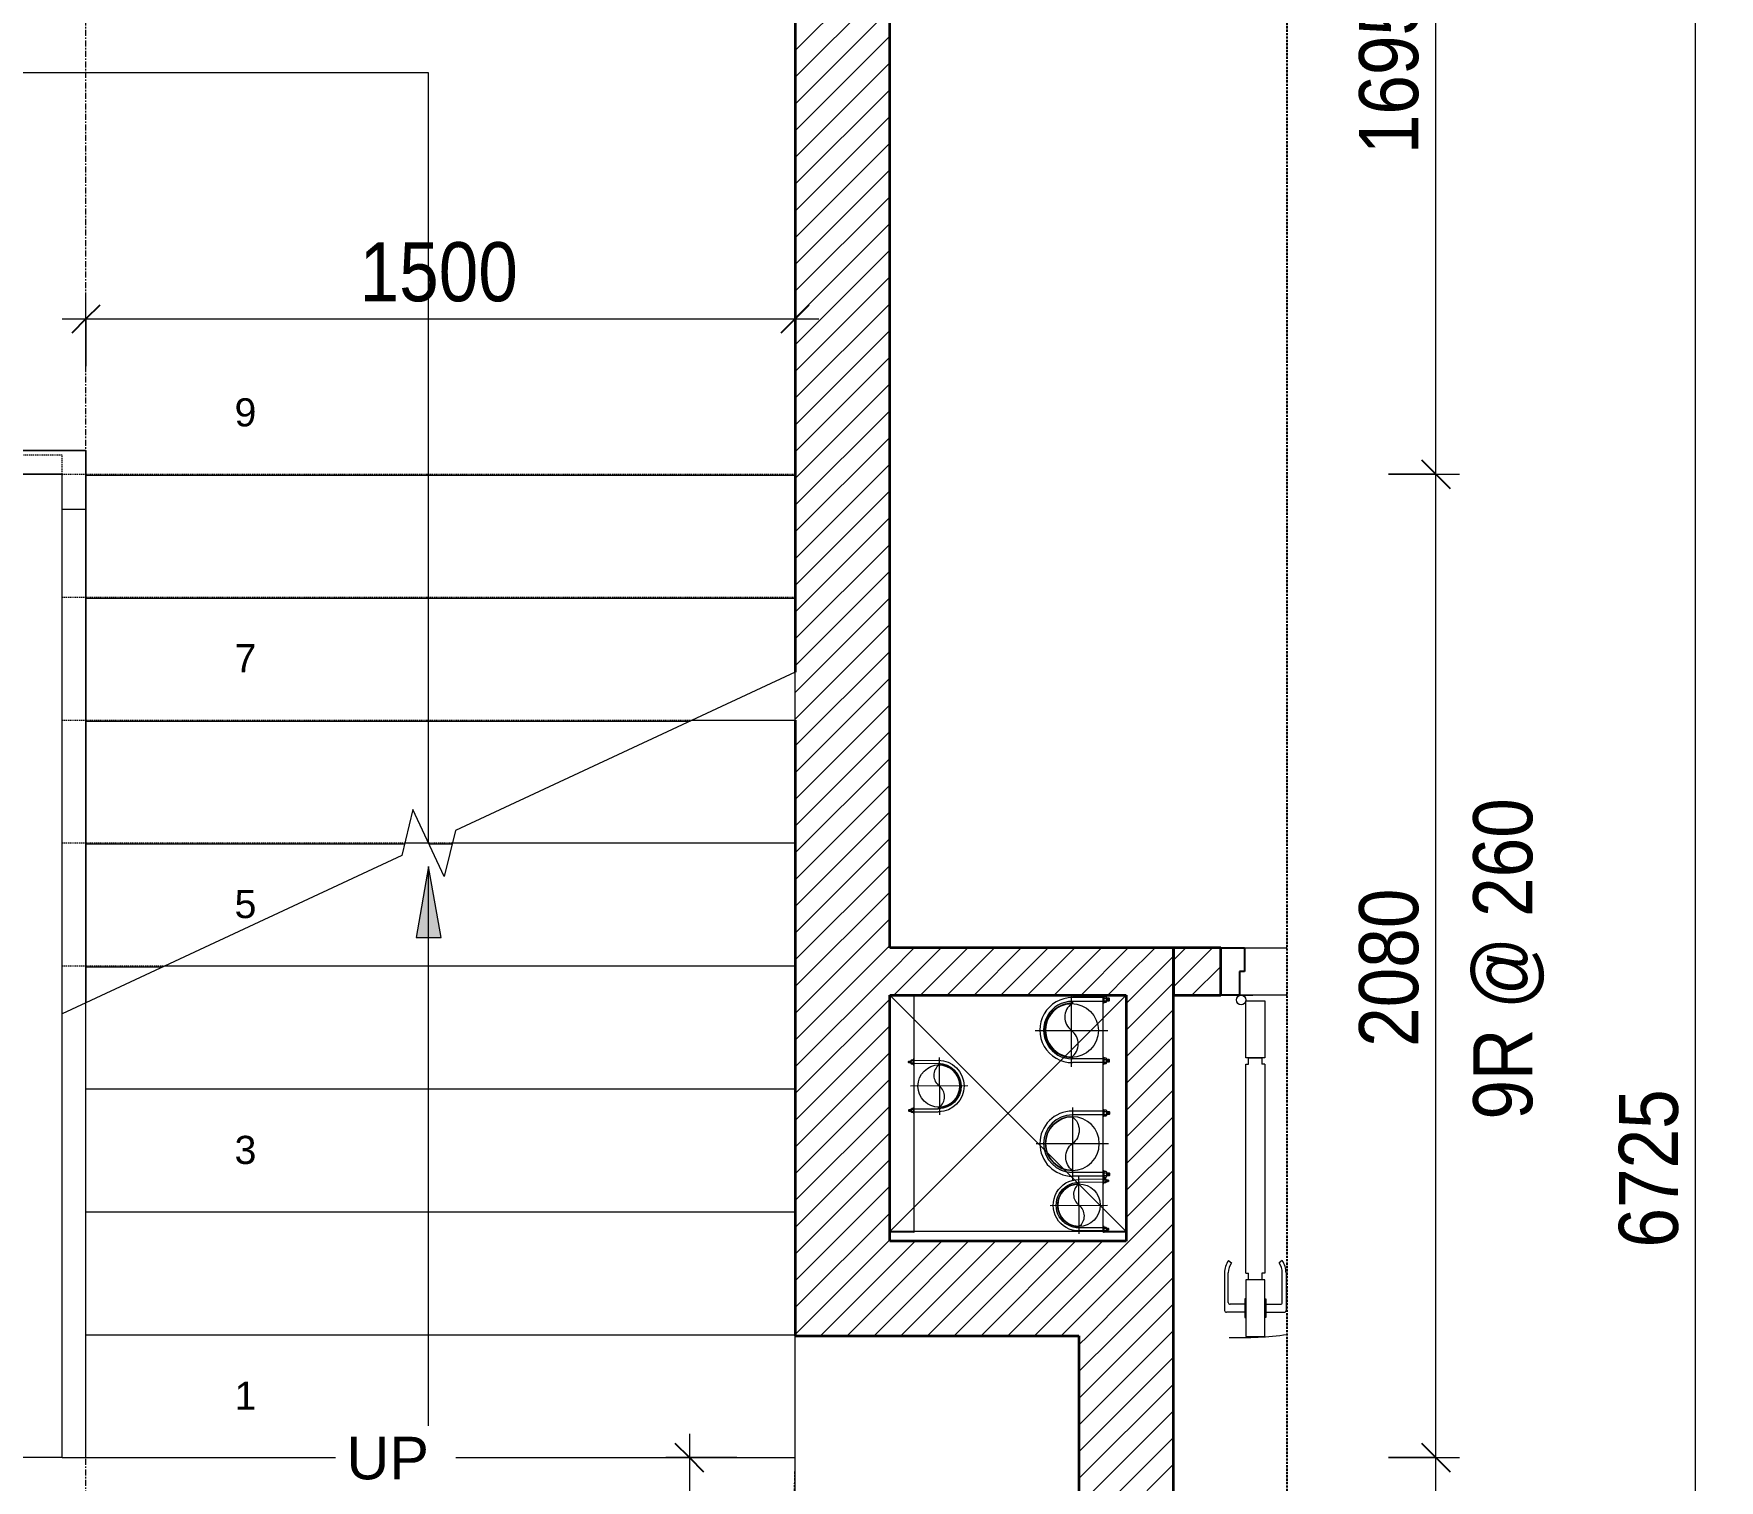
# Model space of a CAD drawing. Header units: millimetres. Extents: x 39389 to 101854, y -4225 to 80933.
# Drawn here: x 62266 to 65830, y 74211 to 77271 of the extents above; entities that cross this region are included whole.
import ezdxf

# ---------------------------------------------------------------- set-up
doc = ezdxf.new("R2010")
doc.units = ezdxf.units.MM
for name, pattern in [('Dash - Tight', [4.5, 3, -1.5]), ('Demolished', [7.14375, 4.7625, -2.38125]), ('Grid Line', [22.225, 12.7, -3.175, 3.175, -3.175]), ('Hidden', [7.14375, 4.7625, -2.38125]), ('IMPORT-CENTER _2_', [40.64, 25.4, -5.08, 5.08, -5.08]), ('Overhead', [3.96875, 2.38125, -1.5875])]:
    doc.linetypes.add(name, pattern=pattern)
for name, color, linetype, lineweight in [('0-3', 250, 'Continuous', 18), ('0-4', 50, 'Continuous', 5), ('A-ANNO-DIMS', 211, 'Continuous', 9), ('A-ANNO-DIMS-50', 211, 'Continuous', 9), ('A-DETL-DEMO', 6, 'Demolished', 18), ('A-DETL-GENF-1', 92, 'Dash - Tight', 18), ('A-DETL-GENF-3', 92, 'Hidden', 25), ('A-DETL-GENF-4', 250, 'Continuous', 18), ('A-DOOR-2', 250, 'Continuous', 18), ('A-DOOR-3', 10, 'Continuous', 25), ('A-FLOR-1', 250, 'Continuous', 18), ('A-FLOR-HRAL', 11, 'Continuous', 18), ('A-WALL-1', 113, 'Continuous', 35), ('A-WALL-2', 7, 'Continuous', 35), ('A-WALL-3', 250, 'Continuous', 18), ('A-WALL-PATT-1', 111, 'Continuous', 18), ('A-WALL-PATT-2', 254, 'Continuous', 18), ('G-IMPT', 8, 'Continuous', 18), ('G-IMPT-3', 8, 'IMPORT-CENTER _2_', 18), ('M-EQPM', 50, 'Continuous', 18), ('S-GRID-1', 1, 'Grid Line', 9), ('S-STRS', 31, 'Continuous', 18), ('S-STRS-ANNO', 31, 'Continuous', 18), ('S-STRS-IDEN', 31, 'Continuous', 18), ('S-STRS-MBND', 31, 'Overhead', 18), ('S-STRS-MBND-1', 31, 'Continuous', 18)]:
    doc.layers.add(name, color=color, linetype=linetype, lineweight=lineweight)
doc.styles.add('Arial', font='arial.ttf', dxfattribs={"height": 59.53})
doc.styles.add('Arial_1', font='arial.ttf', dxfattribs={"height": 90})
doc.styles.add('UTM Avo', font='', dxfattribs={"width": 0.9, "height": 125})
doc.styles.get('UTM Avo').set_extended_font_data('UTM Avo')
doc.dimstyles.new('1_Dim_chi_tiet_2_5', dxfattribs={"dimscale": 304.8, "dimtxt": 124.912619, "dimasz": 0.19685, "dimexe": 0.164042, "dimexo": 0.0625, "dimgap": 0.016404, "dimtad": 1, "dimdec": 0, "dimrnd": 5, "dimzin": 0, "dimdsep": 46, "dimtxsty": 'UTM Avo', "dimblk1": 'OBLIQUE', "dimblk2": 'OBLIQUE', "dimsah": 1, "dimcen": 0.09, "dimdle": 0.164042, "dimazin": 0, "dimtfac": 1, "dimtdec": 4, "dimtix": 1, "dimtmove": 0, "dimatfit": 3, "dimfxl": 0.328084, "dimfxlon": 1, "dimtvp": 1, "dimtolj": 1, "dimtzin": 0, "dimarcsym": 2})
pattern_1 = [(45, (17923.5, 0), (-28.284271, 28.284271), [])]

# ---------------------------------------------------------------- blocks, each defined once
blk = doc.blocks.new('NCV_TKTC_KET CAU_rvt-3-TKCS_THANG BỘ TB1 - MẶT BẰNG TẦNG 2-7')
at = {"layer": 'A-FLOR-1'}
for p, q in [((44402.6, 74259), (44201.8, 74259)), ((45952.6, 73311.9), (45952.6, 74259))]:
    blk.add_line(p, q, dxfattribs=at)
blk = doc.blocks.new('DOOR_CW_01 CANH MO-PANEL KINH - DIG_02-800x2200-CỬA NHÔM KÍNH-401063-TKCS_THANG BỘ TB1 - MẶT BẰNG TẦNG 2-7')
at = {"layer": 'A-DETL-GENF-4'}
for p, q in [((-347, -182), (-347, -62)), ((-347, -62), (-307, -62)), ((-307, -62), (-307, -182)), ((-307, -182), (-347, -182)), ((-347, -196), (-341, -196)), ((-347, -638), (-347, -196)), ((-341, -196), (-341, -182)), ((-341, -182), (-313, -182)), ((-313, -182), (-313, -196)), ((-307, -196), (-313, -196)), ((-307, -196), (-307, -638)), ((-392, -637), (-392, -716.5)), ((-384, -699.5), (-384, -637)), ((-383.9, -611.2), (-377.3, -615.8)), ((-347, -638), (-341, -638)), ((-341, -652), (-341, -638)), ((-307, -638), (-313, -638)), ((-313, -638), (-313, -652)), ((-270.1, -611.2), (-276.7, -615.8)), ((-270, -699.5), (-270, -637)), ((-262, -637), (-262, -716.5)), ((-307, -652), (-347, -652)), ((-347, -652), (-347, -772)), ((-313, -652), (-341, -652)), ((-307, -772), (-307, -652)), ((-349, -703.5), (-380, -703.5)), ((-349, -692.2), (-349, -731.8)), ((-347, -692.2), (-349, -692.2)), ((-347, -692.2), (-347, -731.8)), ((-307, -692.2), (-307, -731.8)), ((-307, -692.2), (-305, -692.2)), ((-305, -692.2), (-305, -731.8)), ((-305, -703.5), (-274, -703.5)), ((-349, -720.5), (-388, -720.5)), ((-349, -731.8), (-347, -731.8)), ((-305, -731.8), (-307, -731.8)), ((-305, -720.5), (-266, -720.5)), ((-347, -772), (-307, -772))]:
    blk.add_line(p, q, dxfattribs=at)
blk.add_circle((-357, -60), 10, dxfattribs=at)
for centre, radius, start, end in [((-347, -637), 45, 145, 180), ((-347, -637), 37, 145, 180), ((-307, -637), 37, 0, 35), ((-307, -637), 45, 360, 35), ((-380, -699.5), 4, 180, 270), ((-274, -699.5), 4, 270, 0), ((-388, -716.5), 4, 180, 270), ((-266, -716.5), 4, 270, 0), ((-357, -60), 714, 268, 277.8012)]:
    blk.add_arc(centre, radius, start, end, dxfattribs=at)
at = {"layer": 'A-DOOR-2'}
blk.add_line((-357, -50), (-332, -50), dxfattribs=at)
at = {"layer": 'A-DOOR-3'}
for p, q in [((-400, -50), (-400, 50)), ((-400, 50), (-350, 50)), ((-350, 50), (-350, 0)), ((-360, 0), (-360, -50)), ((-350, 0), (-360, 0)), ((-360, -50), (-400, -50))]:
    blk.add_line(p, q, dxfattribs=at)
blk = doc.blocks.new('NCV_TKTC_TANG 2_rvt-3-TKCS_THANG BỘ TB1 - MẶT BẰNG TẦNG 2-7')
at = {"layer": 'A-WALL-PATT-2'}
h = blk.add_hatch(dxfattribs=at)
h.set_pattern_fill('FP_1', color=256, style=0, pattern_type=2)
h.set_pattern_definition([(45, (0, 0), (-28.284271, 28.284271), [])])
h.paths.add_polyline_path([(46852.6, 75236.9), (46852.6, 75336.9), (46752.6, 75336.9), (46752.6, 75236.9)])
at = {"layer": 'A-FLOR-1'}
blk.add_line((46902.6, 75336.9), (46992.3, 75336.9), dxfattribs=at)
at = {"layer": 'A-WALL-2'}
for p, q in [((46852.6, 75336.9), (46752.6, 75336.9)), ((46752.6, 75336.9), (46752.6, 75236.9)), ((46852.6, 75236.9), (46852.6, 75336.9)), ((46752.6, 75236.9), (46852.6, 75236.9))]:
    blk.add_line(p, q, dxfattribs=at)
at = {"layer": 'A-WALL-3'}
for p, q in [((46902.6, 75336.9), (46992.3, 75336.9)), ((46992.3, 75236.9), (46892.6, 75236.9))]:
    blk.add_line(p, q, dxfattribs=at)
at = {"layer": 'A-DOOR-2'}
blk.add_blockref('DOOR_CW_01 CANH MO-PANEL KINH - DIG_02-800x2200-CỬA NHÔM KÍNH-401063-TKCS_THANG BỘ TB1 - MẶT BẰNG TẦNG 2-7', (47252.6, 75286.9), dxfattribs=at)
blk = doc.blocks.new('Top Rail Type - Top Rail_Internal_-946822-TKCS_THANG BỘ TB1 - MẶT BẰNG TẦNG 2-7')
at = {"layer": 'A-FLOR-HRAL'}
for p, q in [((44453, 75221.1), (44403, 75197.8)), ((44453, 74259), (44453, 75221.1)), ((44403, 74259), (44403, 75197.8)), ((44403, 74259), (44453, 74259))]:
    blk.add_line(p, q, dxfattribs=at)
blk = doc.blocks.new('Top Rail Type - Top Rail_Internal_-1747916-TKCS_THANG BỘ TB1 - MẶT BẰNG TẦNG 2-7')
at = {"layer": 'A-FLOR-HRAL'}
for p, q in [((44151.8, 76364.3), (44151.8, 76389.4)), ((44151.8, 76389.4), (44328, 76389.4)), ((44328, 76389.4), (44453, 76389.4)), ((44453, 76389.4), (44453, 76264.4)), ((44151.8, 76364.4), (44201.8, 76364.4)), ((44151.8, 76336.9), (44151.8, 76364.4)), ((44201.8, 76364.4), (44201.8, 76336.9)), ((44151.8, 74256.9), (44151.8, 76336.9)), ((44201.8, 76336.9), (44151.8, 76336.9)), ((44328, 76339.4), (44201.8, 76339.4)), ((44201.8, 76336.9), (44201.8, 74256.9)), ((44403, 76339.4), (44328, 76339.4)), ((44403, 76264.4), (44403, 76339.4)), ((44403, 75197.8), (44403, 76264.4)), ((44453, 76264.4), (44403, 76264.4)), ((44453, 76264.4), (44453, 75221.1)), ((44201.8, 74256.9), (44151.8, 74256.9))]:
    blk.add_line(p, q, dxfattribs=at)
blk = doc.blocks.new('Top Rail Type - Top Rail_Internal_-V9-TKCS_THANG BỘ TB1 - MẶT BẰNG TẦNG 2-7')
at = {"layer": 'A-FLOR-HRAL'}
for p, q in [((44453, 76389.4), (44151.8, 76389.4)), ((44453, 76264.4), (44453, 76389.4)), ((44151.8, 76364.4), (44151.8, 76336.9)), ((44151.8, 76336.9), (44151.8, 74256.9)), ((44201.8, 76339.4), (44201.8, 76336.9)), ((44403, 76339.4), (44201.8, 76339.4)), ((44201.8, 76336.9), (44201.8, 74256.9)), ((44403, 76264.4), (44403, 76339.4)), ((44403, 75197.8), (44403, 76264.4)), ((44453, 75221.1), (44453, 76264.4)), ((44201.8, 74256.9), (44151.8, 74256.9))]:
    blk.add_line(p, q, dxfattribs=at)
blk = doc.blocks.new('TKTC_XREF_251221_MB TANG 2-7 - TKTC_XREF_260130_MB TANG 2-5_dwg_CUM U_DN100-4746796-TKCS_THANG BỘ TB1 - MẶT BẰNG TẦNG 2-7')
at = {"layer": 'G-IMPT'}
blk.add_hatch(color=256, dxfattribs=at).paths.add_polyline_path([(0, 61), (0, 57), (14.8, 55.1), (28.5, 49.4), (40.3, 40.3), (49.4, 28.5), (55.1, 14.8), (57, 0), (55.1, -14.8), (49.4, -28.5), (40.3, -40.3), (28.5, -49.4), (14.8, -55.1), (0, -57), (0, -61), (15.8, -58.9), (30.5, -52.8), (43.1, -43.1), (52.8, -30.5), (58.9, -15.8), (61, 0), (58.9, 15.8), (52.8, 30.5), (43.1, 43.1), (30.5, 52.8), (15.8, 58.9)])
for p, q in [((-79.1, 66.6), (-79.1, 63.4)), ((-76.6, 66.6), (-76.6, 63.4)), ((-74.6, 66.6), (-74.6, 63.4)), ((-72.7, 69.3), (-72.7, 60.7)), ((-66.9, 67.9), (-71.7, 67.9)), ((-66.9, 62.1), (-71.7, 62.1)), ((-65, 69), (0, 69)), ((-79.1, -63.4), (-79.1, -66.6)), ((-76.6, -63.4), (-76.6, -66.6)), ((-74.6, -63.4), (-74.6, -66.6)), ((-72.7, -60.7), (-72.7, -69.3)), ((-66.9, -62.1), (-71.7, -62.1)), ((-66.9, -67.9), (-71.7, -67.9)), ((-65, -69), (0, -69))]:
    blk.add_line(p, q, dxfattribs=at)
at = {"layer": 'G-IMPT', "flags": 128}
for points in [[(-66.9, 70.8), (-66.9, 72.7), (-65, 72.7), (-65, 57.3), (-66.9, 57.3), (-66.9, 59.2)], [(-72.7, 67.6), (-78.1, 67.6), (-78.1, 62.4), (-72.7, 62.4)], [(-71.7, 59.2), (-66.9, 59.2), (-66.9, 70.8), (-71.7, 70.8)], [(-65, 61), (0, 61), (0, 57)], [(-72.7, -62.4), (-78.1, -62.4), (-78.1, -67.6), (-72.7, -67.6)], [(-71.7, -70.8), (-66.9, -70.8), (-66.9, -59.2), (-71.7, -59.2)], [(-66.9, -59.2), (-66.9, -57.3), (-65, -57.3), (-65, -72.7), (-66.9, -72.7), (-66.9, -70.8)], [(-65, -61), (0, -61), (0, -57)]]:
    blk.add_lwpolyline(points, dxfattribs=at)
at = {"layer": 'G-IMPT'}
for centre, radius, start, end in [((-78.1, 66.6), 0.96, 90, 180), ((-78.1, 63.4), 0.96, 180, 270), ((-71.1, 69.3), 1.56, 112.6199, 247.3801), ((-67.9, 65), 4.8, 143.1301, 216.8699), ((-71.1, 60.7), 1.56, 112.6199, 247.3801), ((0, 0), 69, 270, 90), ((0, 0), 61, 270, 90), ((0, 0), 57, 270, 90), ((-78.1, -63.4), 0.96, 90, 180), ((-78.1, -66.6), 0.96, 180, 270), ((-71.1, -60.7), 1.56, 112.6199, 247.3801), ((-67.9, -65), 4.8, 143.1301, 216.8699), ((-71.1, -69.3), 1.56, 112.6199, 247.3801)]:
    blk.add_arc(centre, radius, start, end, dxfattribs=at)
blk = doc.blocks.new('TKTC_XREF_251221_MB TANG 2-7 - TKTC_XREF_260130_MB TANG 2-5_dwg_$cc-4746806-TKCS_THANG BỘ TB1 - MẶT BẰNG TẦNG 2-7')
at = {"layer": 'G-IMPT-3'}
for p, q in [((0, -0.673), (0, 0.673)), ((-0.673, 0), (0.673, 0))]:
    blk.add_line(p, q, dxfattribs=at)
at = {"layer": 'M-EQPM'}
blk.add_circle((0, 0), 0.5, dxfattribs=at)
for centre, radius, start, end in [((0, 0), 0.5, 90, 270), ((0.188, 0.25), 0.313, 126.8699, 233.1301), ((-0.188, -0.25), 0.313, 306.8699, 53.1301)]:
    blk.add_arc(centre, radius, start, end, dxfattribs=at)
blk = doc.blocks.new('TKTC_XREF_251221_MB TANG 2-7 - TKTC_XREF_260130_MB TANG 2-5_dwg_$cc-4746802-TKCS_THANG BỘ TB1 - MẶT BẰNG TẦNG 2-7')
at = {"layer": 'G-IMPT-3'}
for p, q in [((0, -0.673), (0, 0.673)), ((-0.673, 0), (0.673, 0))]:
    blk.add_line(p, q, dxfattribs=at)
at = {"layer": 'M-EQPM'}
blk.add_circle((0, 0), 0.5, dxfattribs=at)
for centre, radius, start, end in [((0, 0), 0.5, 90, 270), ((0.188, 0.25), 0.313, 126.8699, 233.1301), ((-0.188, -0.25), 0.313, 306.8699, 53.1301)]:
    blk.add_arc(centre, radius, start, end, dxfattribs=at)
blk = doc.blocks.new('TKTC_XREF_251221_MB TANG 2-7 - TKTC_XREF_260130_MB TANG 2-5_dwg_CUM U_DN100-4746799-TKCS_THANG BỘ TB1 - MẶT BẰNG TẦNG 2-7')
at = {"layer": 'G-IMPT'}
blk.add_hatch(color=256, dxfattribs=at).paths.add_polyline_path([(0, 61), (15.8, 58.9), (30.5, 52.8), (43.1, 43.1), (52.8, 30.5), (58.9, 15.8), (61, 0), (58.9, -15.8), (52.8, -30.5), (43.1, -43.1), (30.5, -52.8), (15.8, -58.9), (0, -61), (0, -57), (14.8, -55.1), (28.5, -49.4), (40.3, -40.3), (49.4, -28.5), (55.1, -14.8), (57, 0), (55.1, 14.8), (49.4, 28.5), (40.3, 40.3), (28.5, 49.4), (14.8, 55.1), (0, 57)])
for p, q in [((-79.1, 66.6), (-79.1, 63.4)), ((-76.6, 66.6), (-76.6, 63.4)), ((-74.6, 66.6), (-74.6, 63.4)), ((-72.7, 69.3), (-72.7, 60.7)), ((-66.9, 67.9), (-71.7, 67.9)), ((-66.9, 62.1), (-71.7, 62.1)), ((-65, 69), (0, 69)), ((-79.1, -63.4), (-79.1, -66.6)), ((-76.6, -63.4), (-76.6, -66.6)), ((-74.6, -63.4), (-74.6, -66.6)), ((-72.7, -60.7), (-72.7, -69.3)), ((-66.9, -62.1), (-71.7, -62.1)), ((-66.9, -67.9), (-71.7, -67.9)), ((-65, -69), (0, -69))]:
    blk.add_line(p, q, dxfattribs=at)
at = {"layer": 'G-IMPT', "flags": 128}
for points in [[(-72.7, 67.6), (-78.1, 67.6), (-78.1, 62.4), (-72.7, 62.4)], [(-71.7, 59.2), (-66.9, 59.2), (-66.9, 70.8), (-71.7, 70.8)], [(-66.9, 70.8), (-66.9, 72.7), (-65, 72.7), (-65, 57.3), (-66.9, 57.3), (-66.9, 59.2)], [(-65, 61), (0, 61), (0, 57)], [(-72.7, -62.4), (-78.1, -62.4), (-78.1, -67.6), (-72.7, -67.6)], [(-71.7, -70.8), (-66.9, -70.8), (-66.9, -59.2), (-71.7, -59.2)], [(-66.9, -59.2), (-66.9, -57.3), (-65, -57.3), (-65, -72.7), (-66.9, -72.7), (-66.9, -70.8)], [(-65, -61), (0, -61), (0, -57)]]:
    blk.add_lwpolyline(points, dxfattribs=at)
at = {"layer": 'G-IMPT'}
for centre, radius, start, end in [((-78.1, 66.6), 0.96, 90, 180), ((-78.1, 63.4), 0.96, 180, 270), ((-71.1, 69.3), 1.56, 112.6199, 247.3801), ((-67.9, 65), 4.8, 143.1301, 216.8699), ((-71.1, 60.7), 1.56, 112.6199, 247.3801), ((0, 0), 69, 270, 90), ((0, 0), 61, 270, 90), ((0, 0), 57, 270, 90), ((-78.1, -63.4), 0.96, 90, 180), ((-78.1, -66.6), 0.96, 180, 270), ((-71.1, -60.7), 1.56, 112.6199, 247.3801), ((-67.9, -65), 4.8, 143.1301, 216.8699), ((-71.1, -69.3), 1.56, 112.6199, 247.3801)]:
    blk.add_arc(centre, radius, start, end, dxfattribs=at)
blk = doc.blocks.new('TKTC_XREF_251221_MB TANG 2-7 - TKTC_XREF_260130_MB TANG 2-5_dwg_$cc-4746807-TKCS_THANG BỘ TB1 - MẶT BẰNG TẦNG 2-7')
at = {"layer": 'G-IMPT-3'}
for p, q in [((0, -0.673), (0, 0.66)), ((-0.673, 0), (0.673, 0))]:
    blk.add_line(p, q, dxfattribs=at)
at = {"layer": 'M-EQPM'}
blk.add_circle((0, 0), 0.5, dxfattribs=at)
for centre, radius, start, end in [((0, 0), 0.5, 90, 270), ((0.188, 0.25), 0.313, 126.8699, 233.1301), ((-0.188, -0.25), 0.313, 306.8699, 53.1301)]:
    blk.add_arc(centre, radius, start, end, dxfattribs=at)
blk = doc.blocks.new('TKTC_XREF_251221_MB TANG 2-7 - TKTC_XREF_260130_MB TANG 2-5_dwg_$cc-4746801-TKCS_THANG BỘ TB1 - MẶT BẰNG TẦNG 2-7')
at = {"layer": 'G-IMPT-3'}
for p, q in [((0, -0.673), (0, 0.673)), ((-0.673, 0), (0.673, 0))]:
    blk.add_line(p, q, dxfattribs=at)
at = {"layer": 'M-EQPM'}
blk.add_circle((0, 0), 0.5, dxfattribs=at)
for centre, radius, start, end in [((0, 0), 0.5, 90, 270), ((0.188, 0.25), 0.313, 126.8699, 233.1301), ((-0.188, -0.25), 0.313, 306.8699, 53.1301)]:
    blk.add_arc(centre, radius, start, end, dxfattribs=at)
blk = doc.blocks.new('TKTC_XREF_251221_MB TANG 2-7 - TKTC_XREF_251221_MB TANG 2-7-2039446-TKCS_THANG BỘ TB1 - MẶT BẰNG TẦNG 2-7')
at = {"layer": 'M-EQPM'}
for p, q in [((12501.3, 57499), (12501.3, 57998.8)), ((12501.3, 57998.8), (12551.1, 57998.5)), ((12551.1, 57998.5), (12551.1, 57498.6)), ((12951.3, 57499), (12951.3, 57998.8)), ((12951.3, 57998.8), (13000, 57998.5)), ((12551.1, 57498.6), (12501.3, 57499)), ((13000, 57498.6), (12951.3, 57499))]:
    blk.add_line(p, q, dxfattribs=at)
for name, p, xscale, yscale, zscale, rotation in [('TKTC_XREF_251221_MB TANG 2-7 - TKTC_XREF_260130_MB TANG 2-5_dwg_$cc-4746807-TKCS_THANG BỘ TB1 - MẶT BẰNG TẦNG 2-7', (12884.4, 57925.4), 113.7150000000092, 113.7150000000092, 113.7150000000092, 359.9990086636432), ('TKTC_XREF_251221_MB TANG 2-7 - TKTC_XREF_260130_MB TANG 2-5_dwg_CUM U_DN100-4746796-TKCS_THANG BỘ TB1 - MẶT BẰNG TẦNG 2-7', (12886.2, 57926.3), 0.9975000000000005, 0.9975000000000005, 0.9975000000000005, 180.000991338195), ('TKTC_XREF_251221_MB TANG 2-7 - TKTC_XREF_260130_MB TANG 2-5_dwg_$cc-4746802-TKCS_THANG BỘ TB1 - MẶT BẰNG TẦNG 2-7', (12604.8, 57808), 90.00000000005119, 90.00000000005119, 90.00000000005119, 180.3740267799373), ('TKTC_XREF_251221_MB TANG 2-7 - TKTC_XREF_260130_MB TANG 2-5_dwg_CUM U_DN100-4746796-TKCS_THANG BỘ TB1 - MẶT BẰNG TẦNG 2-7', (12886.3, 57686.2), 0.9974999999999965, 0.9974999999999965, 0.9974999999999965, 180.0009913385626), ('TKTC_XREF_251221_MB TANG 2-7 - TKTC_XREF_260130_MB TANG 2-5_dwg_$cc-4746801-TKCS_THANG BỘ TB1 - MẶT BẰNG TẦNG 2-7', (12900.2, 57556), 90.00000000005119, 90.00000000005119, 90.00000000005119, 0.3740267799372842)]:
    blk.add_blockref(name, p, dxfattribs=dict(xscale=xscale, yscale=yscale, zscale=zscale, rotation=rotation))
at = {"extrusion": (0, 0, -1)}
for name, p, xscale, yscale, zscale, rotation in [('TKTC_XREF_251221_MB TANG 2-7 - TKTC_XREF_260130_MB TANG 2-5_dwg_CUM U_DN100-4746799-TKCS_THANG BỘ TB1 - MẶT BẰNG TẦNG 2-7', (-12602.8, 57808), 0.7894736842105242, 0.7894736842105242, -0.7894736842105242, 179.6259732184666), ('TKTC_XREF_251221_MB TANG 2-7 - TKTC_XREF_260130_MB TANG 2-5_dwg_$cc-4746806-TKCS_THANG BỘ TB1 - MẶT BẰNG TẦNG 2-7', (-12886.3, 57686.2), 113.7150000000092, 113.7150000000092, -113.7150000000092, 179.9990086636432), ('TKTC_XREF_251221_MB TANG 2-7 - TKTC_XREF_260130_MB TANG 2-5_dwg_CUM U_DN100-4746799-TKCS_THANG BỘ TB1 - MẶT BẰNG TẦNG 2-7', (-12900.2, 57556), 0.7894736842105242, 0.7894736842105242, -0.7894736842105242, 359.6259732184666)]:
    blk.add_blockref(name, p, dxfattribs=dict(at, xscale=xscale, yscale=yscale, zscale=zscale, rotation=rotation))
blk = doc.blocks.new('BORDER VIEW - BORDER VIEW-3754246-TKCS_THANG BỘ TB1 - MẶT BẰNG TẦNG 2-7')
at = {"layer": 'A-DETL-GENF-3'}
blk.add_line((5339.7, 9642.6), (5339.7, 150), dxfattribs=at)
blk = doc.blocks.new('DIMBLOCK84-TKCS_THANG BỘ TB1 - MẶT BẰNG TẦNG 2-7')
at = {"layer": 'A-ANNO-DIMS-50', "lineweight": 25}
for p, q in [((65231, 74259), (65201, 74289)), ((65231, 74259), (65261, 74229)), ((65231, 71711.9), (65201, 71741.9)), ((65231, 71711.9), (65261, 71681.9))]:
    blk.add_line(p, q, dxfattribs=at)
at = {"layer": 'A-ANNO-DIMS-50'}
for p, q in [((65131, 74259), (65281, 74259)), ((65231, 74259), (65131, 74259)), ((65231, 71661.9), (65231, 74259)), ((65131, 71711.9), (65281, 71711.9)), ((65231, 71711.9), (65131, 71711.9))]:
    blk.add_line(p, q, dxfattribs=at)
at = {"layer": 'A-ANNO-DIMS-50', "color": 0, "insert": (65068.6, 72814.3), "char_height": 125, "width": 410.824, "attachment_point": 1, "rotation": 90, "line_spacing_factor": 1.110334, "style": 'UTM Avo'}
blk.add_mtext('2545', dxfattribs=at)
blk = doc.blocks.new('_Oblique')
at = {"color": 0, "linetype": 'ByBlock', "lineweight": -2}
blk.add_line((-0.5, -0.5), (0.5, 0.5), dxfattribs=at)
blk = doc.blocks.new('DIMBLOCK85-TKCS_THANG BỘ TB1 - MẶT BẰNG TẦNG 2-7')
at = {"layer": 'A-ANNO-DIMS-50', "lineweight": 25}
for p, q in [((65231, 76339), (65201, 76369)), ((65231, 76339), (65261, 76309)), ((65231, 74259), (65201, 74289)), ((65231, 74259), (65261, 74229))]:
    blk.add_line(p, q, dxfattribs=at)
at = {"layer": 'A-ANNO-DIMS-50'}
for p, q in [((65131, 76339), (65281, 76339)), ((65231, 76339), (65131, 76339)), ((65231, 74259), (65231, 76339)), ((65131, 74259), (65281, 74259)), ((65231, 74259), (65131, 74259))]:
    blk.add_line(p, q, dxfattribs=at)
at = {"layer": 'A-ANNO-DIMS-50', "color": 0, "char_height": 125, "attachment_point": 1, "rotation": 90, "line_spacing_factor": 1.110334, "style": 'UTM Avo'}
for s, insert, width in [('9R @ 260', (65309.9, 74974), 780.01), ('2080', (65068.6, 75127.8), 410.824)]:
    blk.add_mtext(s, dxfattribs=dict(at, insert=insert, width=width))
blk = doc.blocks.new('DIMBLOCK86-TKCS_THANG BỘ TB1 - MẶT BẰNG TẦNG 2-7')
at = {"layer": 'A-ANNO-DIMS-50', "lineweight": 25}
for p, q in [((65231, 78034.9), (65201, 78064.9)), ((65231, 78034.9), (65261, 78004.9)), ((65231, 76339), (65201, 76369)), ((65231, 76339), (65261, 76309))]:
    blk.add_line(p, q, dxfattribs=at)
at = {"layer": 'A-ANNO-DIMS-50'}
for p, q in [((65131, 78034.9), (65281, 78034.9)), ((65231, 78034.9), (65131, 78034.9)), ((65231, 76339), (65231, 78034.9)), ((65131, 76339), (65281, 76339)), ((65231, 76339), (65131, 76339))]:
    blk.add_line(p, q, dxfattribs=at)
at = {"layer": 'A-ANNO-DIMS-50', "color": 0, "insert": (65068.6, 77015.8), "char_height": 125, "width": 410.824, "attachment_point": 1, "rotation": 90, "line_spacing_factor": 1.110334, "style": 'UTM Avo'}
blk.add_mtext('1695', dxfattribs=at)
blk = doc.blocks.new('DIMBLOCK98-TKCS_THANG BỘ TB1 - MẶT BẰNG TẦNG 2-7')
at = {"layer": 'A-ANNO-DIMS-50'}
for p, q in [((65780.3, 71511.9), (65780.3, 78286.9)), ((65680.3, 78236.9), (65830.3, 78236.9)), ((65780.3, 78236.9), (65680.3, 78236.9)), ((65680.3, 71511.9), (65830.3, 71511.9)), ((65780.3, 71511.9), (65680.3, 71511.9))]:
    blk.add_line(p, q, dxfattribs=at)
at = {"layer": 'A-ANNO-DIMS-50', "lineweight": 25}
for p, q in [((65780.3, 78236.9), (65750.3, 78266.9)), ((65780.3, 78236.9), (65810.3, 78206.9)), ((65780.3, 71511.9), (65750.3, 71541.9)), ((65780.3, 71511.9), (65810.3, 71481.9))]:
    blk.add_line(p, q, dxfattribs=at)
at = {"layer": 'A-ANNO-DIMS-50', "color": 0, "insert": (65617.9, 74703.3), "char_height": 125, "width": 410.824, "attachment_point": 1, "rotation": 90, "line_spacing_factor": 1.110334, "style": 'UTM Avo'}
blk.add_mtext('6725', dxfattribs=at)
blk = doc.blocks.new('DIMBLOCK118-TKCS_THANG BỘ TB1 - MẶT BẰNG TẦNG 2-7')
at = {"layer": 'A-ANNO-DIMS-50'}
for p, q in [((63876.1, 76767.3), (63876.1, 76617.3)), ((63876.1, 76667.3), (63876.1, 76767.3)), ((62376.5, 76567.3), (62376.5, 76717.3)), ((62326.5, 76667.3), (63926.1, 76667.3)), ((62376.5, 76667.3), (62376.5, 76567.3))]:
    blk.add_line(p, q, dxfattribs=at)
at = {"layer": 'A-ANNO-DIMS-50', "lineweight": 25}
for p, q in [((62376.5, 76667.3), (62346.5, 76637.3)), ((62376.5, 76667.3), (62406.5, 76697.3)), ((63876.1, 76667.3), (63846.1, 76637.3)), ((63876.1, 76667.3), (63906.1, 76697.3))]:
    blk.add_line(p, q, dxfattribs=at)
at = {"layer": 'A-ANNO-DIMS-50', "color": 0, "insert": (62955.1, 76829.7), "char_height": 125, "width": 410.824, "attachment_point": 1, "line_spacing_factor": 1.110334, "style": 'UTM Avo'}
blk.add_mtext('1500', dxfattribs=at)
blk = doc.blocks.new('DIMBLOCK124-TKCS_THANG BỘ TB1 - MẶT BẰNG TẦNG 2-7')
at = {"layer": 'A-ANNO-DIMS-50', "lineweight": 25}
for p, q in [((63652.6, 74259), (63622.6, 74289)), ((63652.6, 74259), (63682.6, 74229)), ((63652.6, 72361.9), (63622.6, 72391.9)), ((63652.6, 72361.9), (63682.6, 72331.9))]:
    blk.add_line(p, q, dxfattribs=at)
at = {"layer": 'A-ANNO-DIMS-50'}
for p, q in [((63652.6, 74309), (63652.6, 72311.9)), ((63752.6, 74259), (63602.6, 74259)), ((63652.6, 74259), (63752.6, 74259)), ((63752.6, 72361.9), (63602.6, 72361.9)), ((63652.6, 72361.9), (63752.6, 72361.9))]:
    blk.add_line(p, q, dxfattribs=at)
at = {"layer": 'A-ANNO-DIMS-50', "color": 0, "insert": (63490.2, 73139.3), "char_height": 125, "width": 410.824, "attachment_point": 1, "rotation": 90, "line_spacing_factor": 1.110334, "style": 'UTM Avo'}
blk.add_mtext('1895', dxfattribs=at)

msp = doc.modelspace()

# ---------------------------------------------------------------- hatches: boundary and pattern name
at = {"layer": 'A-WALL-PATT-1'}
h = msp.add_hatch(dxfattribs=at)
h.set_pattern_fill('FP_1', color=256, style=0, pattern_type=2)
h.set_pattern_definition(pattern_1)
h.paths.add_polyline_path([(63876.1, 74516.9), (64076.1, 74516.9), (64076.1, 77936.9), (63876.1, 77936.9), (63876.1, 75027.7)])
h = msp.add_hatch(dxfattribs=at)
h.set_pattern_fill('FP_1', color=256, style=0, pattern_type=2)
h.set_pattern_definition(pattern_1)
h.paths.add_polyline_path([(64076.1, 75237.4), (64576.1, 75237.4), (64576.1, 75337.4), (64076.1, 75337.4)])
h = msp.add_hatch(dxfattribs=at)
h.set_pattern_fill('FP_1', color=256, style=0, pattern_type=2)
h.set_pattern_definition(pattern_1)
h.paths.add_polyline_path([(64676.1, 74516.9), (64676.1, 75337.4), (64576.1, 75337.4), (64576.1, 74516.9), (64614.5, 74516.9)])
h = msp.add_hatch(dxfattribs=at)
h.set_pattern_fill('FP_1', color=256, style=0, pattern_type=2)
h.set_pattern_definition(pattern_1)
h.paths.add_polyline_path([(64076.1, 74516.9), (64576.1, 74516.9), (64576.1, 74716.9), (64076.1, 74716.9)])
h = msp.add_hatch(dxfattribs=at)
h.set_pattern_fill('FP_1', color=256, style=0, pattern_type=2)
h.set_pattern_definition(pattern_1)
h.paths.add_polyline_path([(64676.1, 70036.9), (64676.1, 70195.3), (64476.1, 70195.3), (64476.1, 70036.9)])
h.paths.add_polyline_path([(64476.1, 71285.3), (64676.1, 71285.3), (64676.1, 71511.9), (64476.1, 71511.9)])
h.paths.add_polyline_path([(64476.1, 71711.9), (64676.1, 71711.9), (64676.1, 74516.9), (64476.1, 74516.9), (64476.1, 71900.1)])
at = {"layer": 'S-STRS-ANNO'}
for points in [[(63127.5, 75359), (63101.1, 75509), (63074.6, 75359)], [(63101.1, 74234), (63118.7, 74241.3), (63126.1, 74259), (63118.7, 74276.7), (63101.1, 74284), (63083.4, 74276.7), (63076.1, 74259), (63083.4, 74241.3)]]:
    msp.add_hatch(color=256, dxfattribs=at).paths.add_polyline_path(points)
h = msp.add_hatch(color=256, dxfattribs=at)
edge = h.paths.add_edge_path()
edge.add_arc((63101.1, 74259), 25, 0, 360)

# ---------------------------------------------------------------- linework, layer by layer
at = {"layer": '0-3'}
for p, q in [((64076.1, 75237.4), (64576.1, 74737.4)), ((64576.1, 75237.4), (64076.1, 74737.4)), ((64076.1, 74737.4), (64076.1, 75237.4)), ((64576.1, 74737.4), (64076.1, 74737.4))]:
    msp.add_line(p, q, dxfattribs=at)
at = {"layer": 'A-WALL-1'}
for p, q in [((63876.1, 77936.9), (63876.1, 75920.4)), ((64076.1, 75337.4), (64076.1, 77936.9)), ((63876.1, 75819), (63876.1, 74516.9)), ((64676.1, 75337.4), (64076.1, 75337.4)), ((64676.1, 74516.9), (64676.1, 75337.4)), ((64076.1, 74716.9), (64076.1, 75237.4)), ((64076.1, 75237.4), (64576.1, 75237.4)), ((64576.1, 75237.4), (64576.1, 74716.9)), ((64576.1, 74716.9), (64076.1, 74716.9)), ((63876.1, 74516.9), (64476.1, 74516.9)), ((64476.1, 74516.9), (64476.1, 73311.9)), ((64676.1, 71711.9), (64676.1, 74516.9))]:
    msp.add_line(p, q, dxfattribs=at)
at = {"layer": 'S-GRID-1'}
for p, q in [((62376.1, 70065.2), (62376.1, 79223.7)), ((63876.1, 70065.2), (63876.1, 79223.7))]:
    msp.add_line(p, q, dxfattribs=at)
at = {"layer": 'S-STRS'}
for p, q in [((62125.7, 76339), (62326.1, 76339)), ((62326.1, 76339), (62326.1, 76336.9)), ((62326.1, 76076.9), (62326.1, 76336.9)), ((62376.5, 76336.9), (63876.1, 76336.9)), ((62326.1, 75816.9), (62326.1, 76076.9)), ((62376.5, 76076.9), (63876.1, 76076.9)), ((63876.1, 75819), (63876.1, 75920.4)), ((62326.1, 75556.9), (62326.1, 75816.9)), ((62376.5, 75816.9), (63654.2, 75816.9)), ((63658.6, 75819), (63876.1, 75819)), ((62326.1, 75296.9), (62326.1, 75556.9)), ((62376.5, 75556.9), (63050.3, 75556.9)), ((63050.8, 75559), (63101.1, 75559)), ((63102, 75556.9), (63150.8, 75556.9)), ((63151.3, 75559), (63876.1, 75559)), ((62326.1, 75197.6), (62326.1, 75296.9)), ((62376.5, 75296.9), (62539.1, 75296.9)), ((62543.5, 75299), (63876.1, 75299)), ((62326.1, 75039), (62326.1, 75197.6)), ((62326.1, 74779), (62326.1, 75039)), ((62376.5, 75039), (63876.1, 75039)), ((62326.1, 74519), (62326.1, 74779)), ((62376.5, 74779), (63876.1, 74779)), ((62326.1, 74259), (62326.1, 74519)), ((62376.5, 74519), (63876.1, 74519)), ((63876.1, 74259), (63876.1, 74516.9)), ((62376.5, 74259), (63876.1, 74259))]:
    msp.add_line(p, q, dxfattribs=at)
at = {"layer": 'S-STRS-ANNO'}
for p, q in [((63101.1, 77188), (61350.7, 77188)), ((63101.1, 76336.9), (63101.1, 77188)), ((63101.1, 76076.9), (63101.1, 76336.9)), ((63101.1, 75816.9), (63101.1, 76076.9)), ((63101.1, 75559), (63101.1, 75816.9)), ((63101.1, 75509), (63074.6, 75359)), ((63101.1, 75299), (63101.1, 75509)), ((63127.5, 75359), (63101.1, 75509)), ((63074.6, 75359), (63127.5, 75359)), ((63101.1, 75039), (63101.1, 75299)), ((63101.1, 74779), (63101.1, 75039)), ((63101.1, 74519), (63101.1, 74779)), ((63101.1, 74259), (63101.1, 74519)), ((63101.1, 74284), (63083.4, 74276.7)), ((63118.7, 74276.7), (63101.1, 74284)), ((63083.4, 74276.7), (63076.1, 74259)), ((63076.1, 74259), (63083.4, 74241.3)), ((63126.1, 74259), (63118.7, 74276.7)), ((63118.7, 74241.3), (63126.1, 74259)), ((63083.4, 74241.3), (63101.1, 74234)), ((63101.1, 74234), (63118.7, 74241.3))]:
    msp.add_line(p, q, dxfattribs=at)
msp.add_circle((63101.1, 74259), 25, dxfattribs=at)
at = {"layer": 'S-STRS-MBND'}
for p, q in [((63876.1, 78036.9), (63876.1, 76339)), ((62326.1, 76379), (62126.5, 76379)), ((62326.1, 76339), (62326.1, 76379)), ((62326.1, 76339), (63876.1, 76339)), ((62326.1, 75197.6), (62326.1, 76339)), ((63876.1, 75920.4), (63876.1, 76339)), ((62326.1, 76079), (63876.1, 76079)), ((62326.1, 75819), (63658.6, 75819)), ((62326.1, 75559), (63050.8, 75559)), ((63101.1, 75559), (63151.3, 75559)), ((62326.1, 75299), (62543.5, 75299))]:
    msp.add_line(p, q, dxfattribs=at)
at = {"layer": 'S-STRS-MBND-1'}
for p, q in [((63876.1, 75920.4), (63157.7, 75585.4)), ((63068, 75629.8), (63044.4, 75532.6)), ((63134.1, 75488.2), (63068, 75629.8)), ((63157.7, 75585.4), (63134.1, 75488.2)), ((63044.4, 75532.6), (62376.5, 75221.1))]:
    msp.add_line(p, q, dxfattribs=at)

# ---------------------------------------------------------------- block references
at = {"layer": '0-4'}
for name in ['NCV_TKTC_KET CAU_rvt-3-TKCS_THANG BỘ TB1 - MẶT BẰNG TẦNG 2-7', 'NCV_TKTC_TANG 2_rvt-3-TKCS_THANG BỘ TB1 - MẶT BẰNG TẦNG 2-7']:
    msp.add_blockref(name, (17923.5, 0), dxfattribs=at)
at = {"layer": 'A-FLOR-HRAL'}
for name in ['Top Rail Type - Top Rail_Internal_-1747916-TKCS_THANG BỘ TB1 - MẶT BẰNG TẦNG 2-7', 'Top Rail Type - Top Rail_Internal_-V9-TKCS_THANG BỘ TB1 - MẶT BẰNG TẦNG 2-7', 'Top Rail Type - Top Rail_Internal_-946822-TKCS_THANG BỘ TB1 - MẶT BẰNG TẦNG 2-7']:
    msp.add_blockref(name, (17923.5, 0), dxfattribs=at)
at = {"layer": 'M-EQPM'}
msp.add_blockref('TKTC_XREF_251221_MB TANG 2-7 - TKTC_XREF_251221_MB TANG 2-7-2039446-TKCS_THANG BỘ TB1 - MẶT BẰNG TẦNG 2-7', (51576.1, 17236.9), dxfattribs=at)

# ---------------------------------------------------------------- texts
at = {"layer": 'S-STRS-ANNO', "char_height": 59.5, "width": 54.943, "attachment_point": 1, "line_spacing_factor": 0.941778, "style": 'Arial'}
for s, insert in [('9', (62690.7, 76499.6)), ('7', (62690.7, 75979.6)), ('5', (62690.7, 75459.6)), ('3', (62690.7, 74939.6)), ('1', (62690.7, 74419.6))]:
    msp.add_mtext(s, dxfattribs=dict(at, insert=insert))

# ---------------------------------------------------------------- dimensions: what is measured, and where the dimension line sits
at = {"layer": 'A-ANNO-DIMS'}
for base, p1, p2, override, picture, middle in [((65780.3, 78236.9), (65680.3, 71511.9), (65680.3, 78236.9), {"dimpost": '<>', "dimfxl": 6725}, 'DIMBLOCK98-TKCS_THANG BỘ TB1 - MẶT BẰNG TẦNG 2-7', (65710.6, 74874.4)), ((65231, 78034.9), (65131, 76339), (65131, 78034.9), {"dimpost": '<>', "dimfxl": 1695.895049}, 'DIMBLOCK86-TKCS_THANG BỘ TB1 - MẶT BẰNG TẦNG 2-7', (65161.4, 77186.9)), ((63652.6, 72361.9), (63752.6, 74259), (63752.6, 72361.9), {"dimpost": '<>', "dimfxl": 1897.052476}, 'DIMBLOCK124-TKCS_THANG BỘ TB1 - MẶT BẰNG TẦNG 2-7', (63582.9, 73310.5)), ((65231, 74259), (65131, 71711.9), (65131, 74259), {"dimpost": '<>', "dimfxl": 2547.052476}, 'DIMBLOCK84-TKCS_THANG BỘ TB1 - MẶT BẰNG TẦNG 2-7', (65161.3, 72985.5))]:
    dim = msp.add_linear_dim(base=base, p1=p1, p2=p2, angle=90, dimstyle='1_Dim_chi_tiet_2_5', override=override, dxfattribs=at)
    dim.commit()
    dim.dimension.update_dxf_attribs({"geometry": picture, "text_midpoint": middle})
dim = msp.add_linear_dim(base=(63876.1, 76667.3), p1=(62376.5, 76567.3), p2=(63876.1, 76767.3), dimstyle='1_Dim_chi_tiet_2_5', override={"dimpost": '<>', "dimfxl": 1512.878105}, dxfattribs=at)
dim.commit()
dim.dimension.update_dxf_attribs({"geometry": 'DIMBLOCK118-TKCS_THANG BỘ TB1 - MẶT BẰNG TẦNG 2-7', "text_midpoint": (63126.3, 76737)})
dim = msp.add_linear_dim(base=(65231, 76339), p1=(65131, 74259), p2=(65131, 76339), angle=90, text='<>\\X9R @ 260', dimstyle='1_Dim_chi_tiet_2_5', override={"dimpost": '<>', "dimfxl": 2080}, dxfattribs=at)
dim.commit()
dim.dimension.update_dxf_attribs({"geometry": 'DIMBLOCK85-TKCS_THANG BỘ TB1 - MẶT BẰNG TẦNG 2-7', "text_midpoint": (65231, 75299)})

# ---------------------------------------------------------------- next in the draw order: texts
at = {"layer": 'S-STRS-IDEN', "insert": (62927.3, 74303.1), "char_height": 90, "width": 208.51, "attachment_point": 1, "line_spacing_factor": 0.941778, "style": 'Arial_1', "bg_fill": 3, "box_fill_scale": 1.25, "bg_fill_color": 256, "bg_fill_true_color": 13158600, "bg_fill_transparency": 0}
msp.add_mtext('UP', dxfattribs=at)

# ---------------------------------------------------------------- next in the draw order: linework, layer by layer
at = {"layer": 'A-DETL-DEMO'}
msp.add_arc((62376.5, 74259), 1499.6, 269.9847, 360, dxfattribs=at)

# ---------------------------------------------------------------- next in the draw order: block references
at = {"layer": 'A-DETL-GENF-1'}
msp.add_blockref('BORDER VIEW - BORDER VIEW-3754246-TKCS_THANG BỘ TB1 - MẶT BẰNG TẦNG 2-7', (59576.1, 69536.9), dxfattribs=at)

doc.saveas('drawing.dxf')
